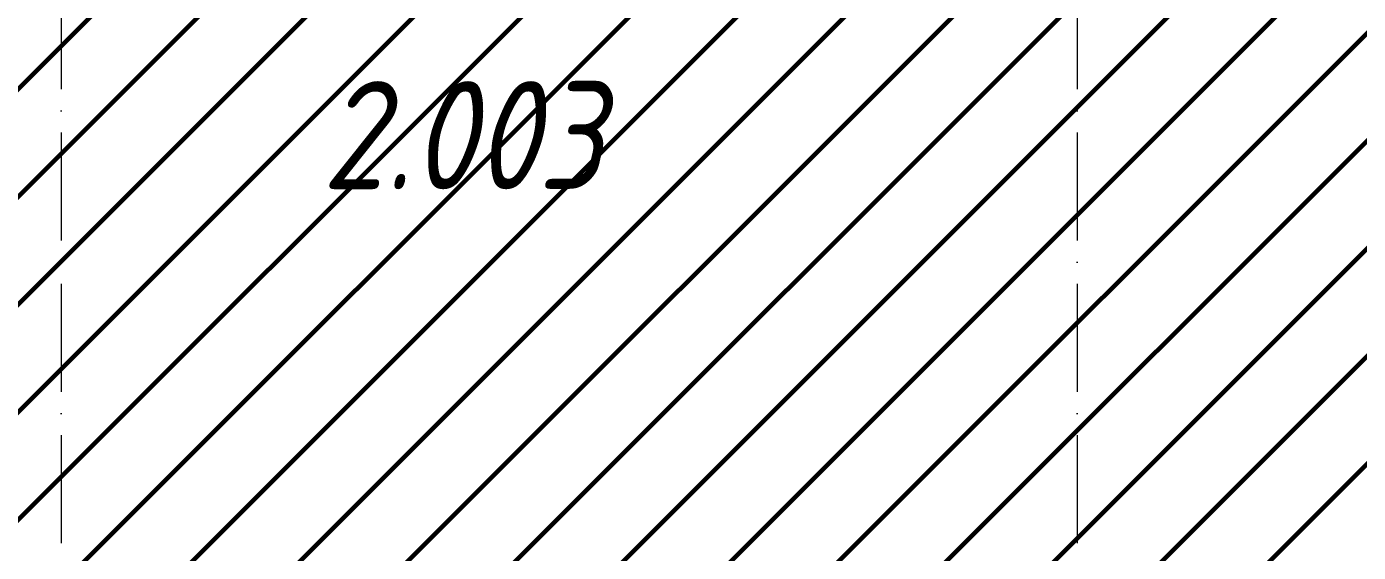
# Model space of a CAD drawing. Header units: millimetres. Extents: x -606178 to 312196, y -19338 to 632709.
# Drawn here: x -251811 to -245651, y 515541 to 517974 of the extents above; entities that cross this region are included whole.
import ezdxf

# ---------------------------------------------------------------- set-up
doc = ezdxf.new("R2010")
doc.units = ezdxf.units.MM
doc.linetypes.add('50_200_ШТРИХ_1Т_ш5_п1_п1_', pattern=[700, 500, -100, 0, -100])
for name, color, linetype, lineweight in [('6.4.1) Окр пт с инж. ПТ2.16', 3, 'Continuous', 60), ('S-GRID-____-OTLN-1', 7, '50_200_ШТРИХ_1Т_ш5_п1_п1_', 9), ('Марки помещений', 7, 'Continuous', 9)]:
    doc.layers.add(name, color=color, linetype=linetype, lineweight=lineweight)
doc.styles.add('ISOCPEUR_I_2', font='isocpeui.ttf', dxfattribs={"width": 0.85, "height": 2.3})

msp = doc.modelspace()

# ---------------------------------------------------------------- hatches: boundary and pattern name
at = {"layer": '6.4.1) Окр пт с инж. ПТ2.16'}
h = msp.add_hatch(dxfattribs=at)
h.set_pattern_fill('ANSI31', color=256, scale=111)
h.paths.add_polyline_path([(-259351.3011, 528425.3011), (-257525.5952, 528425.3011), (-257525.5952, 518825.3011), (-259351.3011, 518825.3011)])
h.paths.add_polyline_path([(-262451.3011, 518825.3011), (-257301.3011, 518825.3011), (-257301.3011, 513825.3011), (-262451.3011, 513825.3011)])
h.paths.add_polyline_path([(-219701.3011, 519325.3011), (-257301.3011, 519325.3011), (-257301.3011, 514975.3011), (-219701.3011, 514975.3011)])

# ---------------------------------------------------------------- linework, layer by layer
at = {"layer": 'S-GRID-____-OTLN-1'}
for p, q in [((-251651.3011, 542687.1106), (-251651.3011, 504685.847)), ((-246951.3011, 542687.1106), (-246951.3011, 504685.847))]:
    msp.add_line(p, q, dxfattribs=at)

# ---------------------------------------------------------------- texts
at = {"layer": 'Марки помещений', "insert": (-250445.9458, 517721.2644), "char_height": 500, "width": 785.65375, "attachment_point": 1, "style": 'ISOCPEUR_I_2'}
msp.add_mtext('2.003', dxfattribs=at)

doc.saveas('drawing.dxf')
